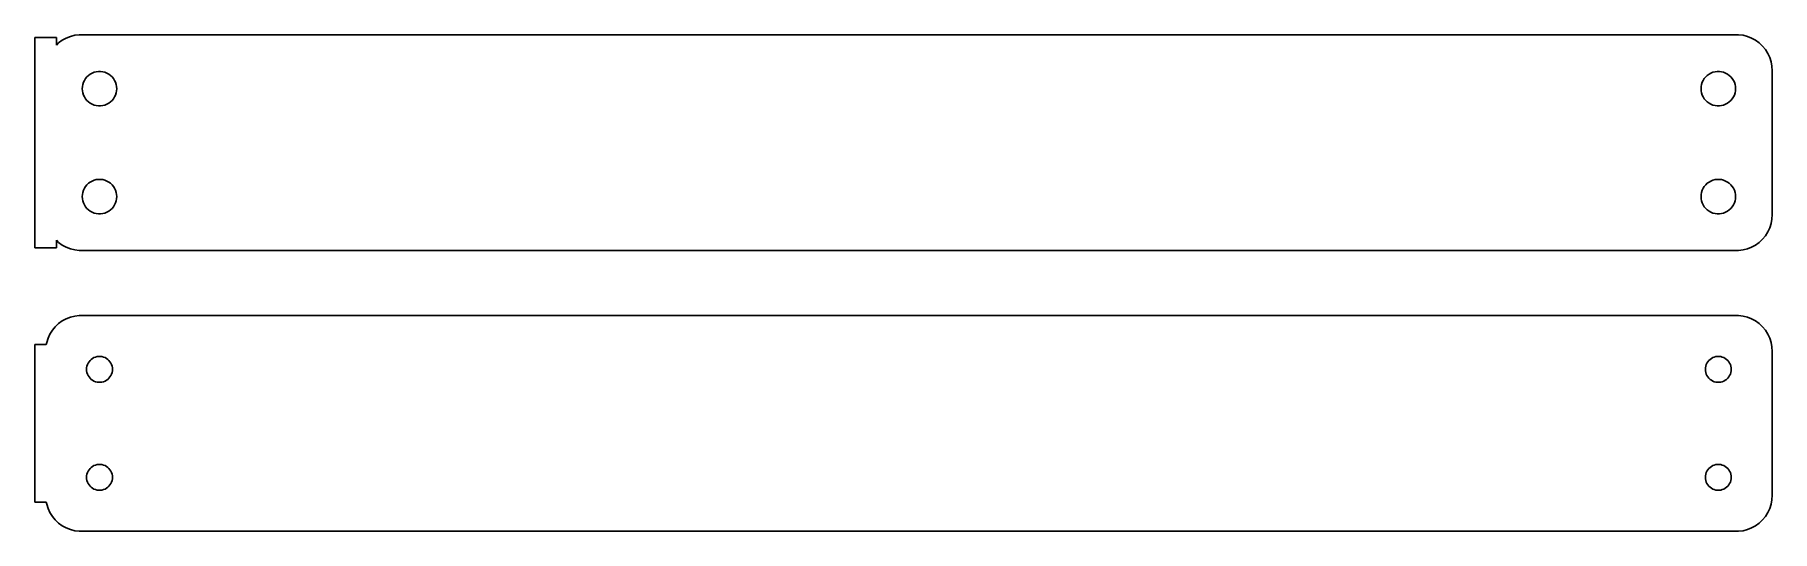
# Model space of a CAD drawing. Header units: metres. Extents: x -122 to 120, y 24 to 93.
import ezdxf

# ---------------------------------------------------------------- set-up
doc = ezdxf.new("R2010")
doc.units = ezdxf.units.M

msp = doc.modelspace()

# ---------------------------------------------------------------- linework, layer by layer
for p, q in [((-118.5, 92.6148), (-121.5, 92.6148)), ((-121.5, 92.6148), (-121.5, 63.3852)), ((-118.5, 91.5587), (-118.5, 92.6148)), ((-118.187, 91.8526), (-118.5, 91.5587)), ((-117.679, 92.2216), (-118.187, 91.8526)), ((-117.129, 92.5241), (-117.679, 92.2216)), ((-116.545, 92.7553), (-117.129, 92.5241)), ((-115.937, 92.9114), (-116.545, 92.7553)), ((-115.314, 92.9901), (-115.937, 92.9114)), ((115.314, 92.9901), (-115.314, 92.9901)), ((115.937, 92.9114), (115.314, 92.9901)), ((116.545, 92.7553), (115.937, 92.9114)), ((117.129, 92.5241), (116.545, 92.7553)), ((117.679, 92.2216), (117.129, 92.5241)), ((118.187, 91.8526), (117.679, 92.2216)), ((118.645, 91.4227), (118.187, 91.8526)), ((119.045, 90.9389), (118.645, 91.4227)), ((119.382, 90.4088), (119.045, 90.9389)), ((119.649, 89.8406), (119.382, 90.4088)), ((119.843, 89.2434), (119.649, 89.8406)), ((-114.442, 86.9107), (-114.25, 87.1429)), ((-114.25, 87.1429), (-114.03, 87.3492)), ((-114.03, 87.3492), (-113.786, 87.5264)), ((-113.786, 87.5264), (-113.522, 87.6716)), ((-113.522, 87.6716), (-113.242, 87.7825)), ((-113.242, 87.7825), (-112.95, 87.8575)), ((-112.95, 87.8575), (-112.651, 87.8953)), ((-112.651, 87.8953), (-112.349, 87.8953)), ((-112.349, 87.8953), (-112.05, 87.8575)), ((-112.05, 87.8575), (-111.758, 87.7825)), ((-111.758, 87.7825), (-111.478, 87.6716)), ((-111.478, 87.6716), (-111.214, 87.5264)), ((-111.214, 87.5264), (-110.97, 87.3492)), ((-110.97, 87.3492), (-110.75, 87.1429)), ((-110.75, 87.1429), (-110.558, 86.9107)), ((110.558, 86.9107), (110.75, 87.1429)), ((110.75, 87.1429), (110.97, 87.3492)), ((110.97, 87.3492), (111.214, 87.5264)), ((111.214, 87.5264), (111.478, 87.6716)), ((111.478, 87.6716), (111.758, 87.7825)), ((111.758, 87.7825), (112.05, 87.8575)), ((112.05, 87.8575), (112.349, 87.8953)), ((112.349, 87.8953), (112.651, 87.8953)), ((112.651, 87.8953), (112.95, 87.8575)), ((112.95, 87.8575), (113.242, 87.7825)), ((113.242, 87.7825), (113.522, 87.6716)), ((113.522, 87.6716), (113.786, 87.5264)), ((113.786, 87.5264), (114.03, 87.3492)), ((114.03, 87.3492), (114.25, 87.1429)), ((114.25, 87.1429), (114.442, 86.9107)), ((119.961, 88.6267), (119.843, 89.2434)), ((120, 88), (119.961, 88.6267)), ((120, 68), (120, 88)), ((-114.9, 85.5), (-114.881, 85.8008)), ((-114.881, 85.1992), (-114.9, 85.5)), ((-114.881, 85.8008), (-114.825, 86.0968)), ((-114.825, 84.9031), (-114.881, 85.1992)), ((-114.825, 86.0968), (-114.731, 86.3835)), ((-114.731, 84.6165), (-114.825, 84.9031)), ((-114.731, 86.3835), (-114.603, 86.6562)), ((-114.603, 84.3438), (-114.731, 84.6165)), ((-114.603, 86.6562), (-114.442, 86.9107)), ((-110.558, 86.9107), (-110.397, 86.6562)), ((-110.397, 86.6562), (-110.269, 86.3835)), ((-110.269, 84.6165), (-110.397, 84.3438)), ((-110.269, 86.3835), (-110.175, 86.0968)), ((-110.175, 84.9031), (-110.269, 84.6165)), ((-110.175, 86.0968), (-110.119, 85.8008)), ((-110.119, 85.1992), (-110.175, 84.9031)), ((-110.119, 85.8008), (-110.1, 85.5)), ((-110.1, 85.5), (-110.119, 85.1992)), ((110.1, 85.5), (110.119, 85.8008)), ((110.119, 85.1992), (110.1, 85.5)), ((110.119, 85.8008), (110.175, 86.0968)), ((110.175, 84.9031), (110.119, 85.1992)), ((110.175, 86.0968), (110.269, 86.3835)), ((110.269, 84.6165), (110.175, 84.9031)), ((110.269, 86.3835), (110.397, 86.6562)), ((110.397, 84.3438), (110.269, 84.6165)), ((110.397, 86.6562), (110.558, 86.9107)), ((114.442, 86.9107), (114.603, 86.6562)), ((114.603, 86.6562), (114.731, 86.3835)), ((114.731, 84.6165), (114.603, 84.3438)), ((114.731, 86.3835), (114.825, 86.0968)), ((114.825, 84.9031), (114.731, 84.6165)), ((114.825, 86.0968), (114.881, 85.8008)), ((114.881, 85.1992), (114.825, 84.9031)), ((114.881, 85.8008), (114.9, 85.5)), ((114.9, 85.5), (114.881, 85.1992)), ((-114.442, 84.0893), (-114.603, 84.3438)), ((-114.25, 83.8571), (-114.442, 84.0893)), ((-114.03, 83.6508), (-114.25, 83.8571)), ((-113.786, 83.4736), (-114.03, 83.6508)), ((-113.522, 83.3284), (-113.786, 83.4736)), ((-113.242, 83.2175), (-113.522, 83.3284)), ((-112.95, 83.1425), (-113.242, 83.2175)), ((-112.651, 83.1047), (-112.95, 83.1425)), ((-112.349, 83.1047), (-112.651, 83.1047)), ((-112.05, 83.1425), (-112.349, 83.1047)), ((-111.758, 83.2175), (-112.05, 83.1425)), ((-111.478, 83.3284), (-111.758, 83.2175)), ((-111.214, 83.4736), (-111.478, 83.3284)), ((-110.97, 83.6508), (-111.214, 83.4736)), ((-110.75, 83.8571), (-110.97, 83.6508)), ((-110.558, 84.0893), (-110.75, 83.8571)), ((-110.397, 84.3438), (-110.558, 84.0893)), ((110.558, 84.0893), (110.397, 84.3438)), ((110.75, 83.8571), (110.558, 84.0893)), ((110.97, 83.6508), (110.75, 83.8571)), ((111.214, 83.4736), (110.97, 83.6508)), ((111.478, 83.3284), (111.214, 83.4736)), ((111.758, 83.2175), (111.478, 83.3284)), ((112.05, 83.1425), (111.758, 83.2175)), ((112.349, 83.1047), (112.05, 83.1425)), ((112.651, 83.1047), (112.349, 83.1047)), ((112.95, 83.1425), (112.651, 83.1047)), ((113.242, 83.2175), (112.95, 83.1425)), ((113.522, 83.3284), (113.242, 83.2175)), ((113.786, 83.4736), (113.522, 83.3284)), ((114.03, 83.6508), (113.786, 83.4736)), ((114.25, 83.8571), (114.03, 83.6508)), ((114.442, 84.0893), (114.25, 83.8571)), ((114.603, 84.3438), (114.442, 84.0893)), ((-114.03, 72.3492), (-113.786, 72.5264)), ((-113.786, 72.5264), (-113.522, 72.6716)), ((-113.522, 72.6716), (-113.242, 72.7825)), ((-113.242, 72.7825), (-112.95, 72.8575)), ((-112.95, 72.8575), (-112.651, 72.8953)), ((-112.651, 72.8953), (-112.349, 72.8953)), ((-112.349, 72.8953), (-112.05, 72.8575)), ((-112.05, 72.8575), (-111.758, 72.7825)), ((-111.758, 72.7825), (-111.478, 72.6716)), ((-111.478, 72.6716), (-111.214, 72.5264)), ((-111.214, 72.5264), (-110.97, 72.3492)), ((110.97, 72.3492), (111.214, 72.5264)), ((111.214, 72.5264), (111.478, 72.6716)), ((111.478, 72.6716), (111.758, 72.7825)), ((111.758, 72.7825), (112.05, 72.8575)), ((112.05, 72.8575), (112.349, 72.8953)), ((112.349, 72.8953), (112.651, 72.8953)), ((112.651, 72.8953), (112.95, 72.8575)), ((112.95, 72.8575), (113.242, 72.7825)), ((113.242, 72.7825), (113.522, 72.6716)), ((113.522, 72.6716), (113.786, 72.5264)), ((113.786, 72.5264), (114.03, 72.3492)), ((-114.9, 70.5), (-114.881, 70.8008)), ((-114.881, 70.1992), (-114.9, 70.5)), ((-114.881, 70.8008), (-114.825, 71.0969)), ((-114.825, 69.9032), (-114.881, 70.1992)), ((-114.825, 71.0969), (-114.731, 71.3835)), ((-114.731, 71.3835), (-114.603, 71.6562)), ((-114.603, 71.6562), (-114.442, 71.9107)), ((-114.442, 71.9107), (-114.25, 72.1429)), ((-114.25, 72.1429), (-114.03, 72.3492)), ((-110.97, 72.3492), (-110.75, 72.1429)), ((-110.75, 72.1429), (-110.558, 71.9107)), ((-110.558, 71.9107), (-110.397, 71.6562)), ((-110.397, 71.6562), (-110.269, 71.3835)), ((-110.269, 71.3835), (-110.175, 71.0969)), ((-110.175, 71.0969), (-110.119, 70.8008)), ((-110.119, 70.1992), (-110.175, 69.9032)), ((-110.119, 70.8008), (-110.1, 70.5)), ((-110.1, 70.5), (-110.119, 70.1992)), ((110.1, 70.5), (110.119, 70.8008)), ((110.119, 70.1992), (110.1, 70.5)), ((110.119, 70.8008), (110.175, 71.0969)), ((110.175, 69.9032), (110.119, 70.1992)), ((110.175, 71.0969), (110.269, 71.3835)), ((110.269, 71.3835), (110.397, 71.6562)), ((110.397, 71.6562), (110.558, 71.9107)), ((110.558, 71.9107), (110.75, 72.1429)), ((110.75, 72.1429), (110.97, 72.3492)), ((114.03, 72.3492), (114.25, 72.1429)), ((114.25, 72.1429), (114.442, 71.9107)), ((114.442, 71.9107), (114.603, 71.6562)), ((114.603, 71.6562), (114.731, 71.3835)), ((114.731, 71.3835), (114.825, 71.0969)), ((114.825, 71.0969), (114.881, 70.8008)), ((114.881, 70.1992), (114.825, 69.9032)), ((114.881, 70.8008), (114.9, 70.5)), ((114.9, 70.5), (114.881, 70.1992)), ((-114.731, 69.6165), (-114.825, 69.9032)), ((-114.603, 69.3438), (-114.731, 69.6165)), ((-114.442, 69.0893), (-114.603, 69.3438)), ((-114.25, 68.8571), (-114.442, 69.0893)), ((-114.03, 68.6508), (-114.25, 68.8571)), ((-113.786, 68.4736), (-114.03, 68.6508)), ((-113.522, 68.3284), (-113.786, 68.4736)), ((-113.242, 68.2175), (-113.522, 68.3284)), ((-112.95, 68.1425), (-113.242, 68.2175)), ((-112.651, 68.1047), (-112.95, 68.1425)), ((-112.349, 68.1047), (-112.651, 68.1047)), ((-112.05, 68.1425), (-112.349, 68.1047)), ((-111.758, 68.2175), (-112.05, 68.1425)), ((-111.478, 68.3284), (-111.758, 68.2175)), ((-111.214, 68.4736), (-111.478, 68.3284)), ((-110.97, 68.6508), (-111.214, 68.4736)), ((-110.75, 68.8571), (-110.97, 68.6508)), ((-110.558, 69.0893), (-110.75, 68.8571)), ((-110.397, 69.3438), (-110.558, 69.0893)), ((-110.269, 69.6165), (-110.397, 69.3438)), ((-110.175, 69.9032), (-110.269, 69.6165)), ((110.269, 69.6165), (110.175, 69.9032)), ((110.397, 69.3438), (110.269, 69.6165)), ((110.558, 69.0893), (110.397, 69.3438)), ((110.75, 68.8571), (110.558, 69.0893)), ((110.97, 68.6508), (110.75, 68.8571)), ((111.214, 68.4736), (110.97, 68.6508)), ((111.478, 68.3284), (111.214, 68.4736)), ((111.758, 68.2175), (111.478, 68.3284)), ((112.05, 68.1425), (111.758, 68.2175)), ((112.349, 68.1047), (112.05, 68.1425)), ((112.651, 68.1047), (112.349, 68.1047)), ((112.95, 68.1425), (112.651, 68.1047)), ((113.242, 68.2175), (112.95, 68.1425)), ((113.522, 68.3284), (113.242, 68.2175)), ((113.786, 68.4736), (113.522, 68.3284)), ((114.03, 68.6508), (113.786, 68.4736)), ((114.25, 68.8571), (114.03, 68.6508)), ((114.442, 69.0893), (114.25, 68.8571)), ((114.603, 69.3438), (114.442, 69.0893)), ((114.731, 69.6165), (114.603, 69.3438)), ((114.825, 69.9032), (114.731, 69.6165)), ((119.961, 67.3733), (120, 68)), ((119.045, 65.0611), (119.382, 65.5912)), ((119.382, 65.5912), (119.649, 66.1594)), ((119.649, 66.1594), (119.843, 66.7566)), ((119.843, 66.7566), (119.961, 67.3733)), ((-121.5, 63.3852), (-118.5, 63.3852)), ((-118.5, 63.3852), (-118.5, 64.4413)), ((-118.5, 64.4413), (-118.187, 64.1474)), ((-118.187, 64.1474), (-117.679, 63.7784)), ((-117.679, 63.7784), (-117.129, 63.4759)), ((-117.129, 63.4759), (-116.545, 63.2447)), ((-116.545, 63.2447), (-115.937, 63.0886)), ((-115.937, 63.0886), (-115.314, 63.0099)), ((-115.314, 63.0099), (115.314, 63.0099)), ((115.314, 63.0099), (115.937, 63.0886)), ((115.937, 63.0886), (116.545, 63.2447)), ((116.545, 63.2447), (117.129, 63.4759)), ((117.129, 63.4759), (117.679, 63.7784)), ((117.679, 63.7784), (118.187, 64.1474)), ((118.187, 64.1474), (118.645, 64.5773)), ((118.645, 64.5773), (119.045, 65.0611)), ((-117.679, 53.2216), (-118.187, 52.8526)), ((-117.129, 53.5241), (-117.679, 53.2216)), ((-116.545, 53.7553), (-117.129, 53.5241)), ((-115.937, 53.9114), (-116.545, 53.7553)), ((-115.314, 53.9901), (-115.937, 53.9114)), ((115.314, 53.9901), (-115.314, 53.9901)), ((115.937, 53.9114), (115.314, 53.9901)), ((116.545, 53.7553), (115.937, 53.9114)), ((117.129, 53.5241), (116.545, 53.7553)), ((117.679, 53.2216), (117.129, 53.5241)), ((118.187, 52.8526), (117.679, 53.2216)), ((-119.649, 50.8406), (-119.843, 50.2434)), ((-119.382, 51.4088), (-119.649, 50.8406)), ((-119.045, 51.9389), (-119.382, 51.4088)), ((-118.645, 52.4227), (-119.045, 51.9389)), ((-118.187, 52.8526), (-118.645, 52.4227)), ((118.645, 52.4227), (118.187, 52.8526)), ((119.045, 51.9389), (118.645, 52.4227)), ((119.382, 51.4088), (119.045, 51.9389)), ((119.649, 50.8406), (119.382, 51.4088)), ((119.843, 50.2434), (119.649, 50.8406)), ((-119.9, 49.9442), (-121.5, 49.9442)), ((-121.5, 49.9442), (-121.5, 28.0558)), ((-119.843, 50.2434), (-119.9, 49.9442)), ((119.961, 49.6267), (119.843, 50.2434)), ((120, 49), (119.961, 49.6267)), ((120, 29), (120, 49)), ((-114.3, 46.5), (-114.286, 46.7256)), ((-114.286, 46.2744), (-114.3, 46.5)), ((-114.286, 46.7256), (-114.243, 46.9476)), ((-114.243, 46.0524), (-114.286, 46.2744)), ((-114.243, 46.9476), (-114.174, 47.1626)), ((-114.174, 45.8374), (-114.243, 46.0524)), ((-114.174, 47.1626), (-114.077, 47.3671)), ((-114.077, 47.3671), (-113.956, 47.558)), ((-113.956, 47.558), (-113.812, 47.7322)), ((-113.812, 47.7322), (-113.647, 47.8869)), ((-113.647, 47.8869), (-113.464, 48.0198)), ((-113.464, 48.0198), (-113.266, 48.1287)), ((-113.266, 48.1287), (-113.056, 48.2119)), ((-113.056, 48.2119), (-112.837, 48.2681)), ((-112.837, 48.2681), (-112.613, 48.2964)), ((-112.613, 48.2964), (-112.387, 48.2964)), ((-112.387, 48.2964), (-112.163, 48.2681)), ((-112.163, 48.2681), (-111.944, 48.2119)), ((-111.944, 48.2119), (-111.734, 48.1287)), ((-111.734, 48.1287), (-111.536, 48.0198)), ((-111.536, 48.0198), (-111.353, 47.8869)), ((-111.353, 47.8869), (-111.188, 47.7322)), ((-111.188, 47.7322), (-111.044, 47.558)), ((-111.044, 47.558), (-110.923, 47.3671)), ((-110.923, 47.3671), (-110.826, 47.1626)), ((-110.826, 47.1626), (-110.757, 46.9476)), ((-110.757, 46.0524), (-110.826, 45.8374)), ((-110.757, 46.9476), (-110.714, 46.7256)), ((-110.714, 46.2744), (-110.757, 46.0524)), ((-110.714, 46.7256), (-110.7, 46.5)), ((-110.7, 46.5), (-110.714, 46.2744)), ((110.7, 46.5), (110.714, 46.7256)), ((110.714, 46.2744), (110.7, 46.5)), ((110.714, 46.7256), (110.757, 46.9476)), ((110.757, 46.0524), (110.714, 46.2744)), ((110.757, 46.9476), (110.826, 47.1626)), ((110.826, 45.8374), (110.757, 46.0524)), ((110.826, 47.1626), (110.923, 47.3671)), ((110.923, 47.3671), (111.044, 47.558)), ((111.044, 47.558), (111.188, 47.7322)), ((111.188, 47.7322), (111.353, 47.8869)), ((111.353, 47.8869), (111.536, 48.0198)), ((111.536, 48.0198), (111.734, 48.1287)), ((111.734, 48.1287), (111.944, 48.2119)), ((111.944, 48.2119), (112.163, 48.2681)), ((112.163, 48.2681), (112.387, 48.2964)), ((112.387, 48.2964), (112.613, 48.2964)), ((112.613, 48.2964), (112.837, 48.2681)), ((112.837, 48.2681), (113.056, 48.2119)), ((113.056, 48.2119), (113.266, 48.1287)), ((113.266, 48.1287), (113.464, 48.0198)), ((113.464, 48.0198), (113.647, 47.8869)), ((113.647, 47.8869), (113.812, 47.7322)), ((113.812, 47.7322), (113.956, 47.558)), ((113.956, 47.558), (114.077, 47.3671)), ((114.077, 47.3671), (114.174, 47.1626)), ((114.174, 47.1626), (114.243, 46.9476)), ((114.243, 46.0524), (114.174, 45.8374)), ((114.243, 46.9476), (114.286, 46.7256)), ((114.286, 46.2744), (114.243, 46.0524)), ((114.286, 46.7256), (114.3, 46.5)), ((114.3, 46.5), (114.286, 46.2744)), ((-114.077, 45.6328), (-114.174, 45.8374)), ((-113.956, 45.442), (-114.077, 45.6328)), ((-113.812, 45.2678), (-113.956, 45.442)), ((-113.647, 45.1131), (-113.812, 45.2678)), ((-113.464, 44.9802), (-113.647, 45.1131)), ((-113.266, 44.8713), (-113.464, 44.9802)), ((-113.056, 44.7881), (-113.266, 44.8713)), ((-112.837, 44.7319), (-113.056, 44.7881)), ((-112.613, 44.7036), (-112.837, 44.7319)), ((-112.387, 44.7036), (-112.613, 44.7036)), ((-112.163, 44.7319), (-112.387, 44.7036)), ((-111.944, 44.7881), (-112.163, 44.7319)), ((-111.734, 44.8713), (-111.944, 44.7881)), ((-111.536, 44.9802), (-111.734, 44.8713)), ((-111.353, 45.1131), (-111.536, 44.9802)), ((-111.188, 45.2678), (-111.353, 45.1131)), ((-111.044, 45.442), (-111.188, 45.2678)), ((-110.923, 45.6328), (-111.044, 45.442)), ((-110.826, 45.8374), (-110.923, 45.6328)), ((110.923, 45.6328), (110.826, 45.8374)), ((111.044, 45.442), (110.923, 45.6328)), ((111.188, 45.2678), (111.044, 45.442)), ((111.353, 45.1131), (111.188, 45.2678)), ((111.536, 44.9802), (111.353, 45.1131)), ((111.734, 44.8713), (111.536, 44.9802)), ((111.944, 44.7881), (111.734, 44.8713)), ((112.163, 44.7319), (111.944, 44.7881)), ((112.387, 44.7036), (112.163, 44.7319)), ((112.613, 44.7036), (112.387, 44.7036)), ((112.837, 44.7319), (112.613, 44.7036)), ((113.056, 44.7881), (112.837, 44.7319)), ((113.266, 44.8713), (113.056, 44.7881)), ((113.464, 44.9802), (113.266, 44.8713)), ((113.647, 45.1131), (113.464, 44.9802)), ((113.812, 45.2678), (113.647, 45.1131)), ((113.956, 45.442), (113.812, 45.2678)), ((114.077, 45.6328), (113.956, 45.442)), ((114.174, 45.8374), (114.077, 45.6328)), ((-114.3, 31.5), (-114.286, 31.7256)), ((-114.286, 31.2744), (-114.3, 31.5)), ((-114.286, 31.7256), (-114.243, 31.9476)), ((-114.243, 31.9476), (-114.174, 32.1626)), ((-114.174, 32.1626), (-114.077, 32.3672)), ((-114.077, 32.3672), (-113.956, 32.558)), ((-113.956, 32.558), (-113.812, 32.7322)), ((-113.812, 32.7322), (-113.647, 32.8869)), ((-113.647, 32.8869), (-113.464, 33.0198)), ((-113.464, 33.0198), (-113.266, 33.1287)), ((-113.266, 33.1287), (-113.056, 33.2119)), ((-113.056, 33.2119), (-112.837, 33.2681)), ((-112.837, 33.2681), (-112.613, 33.2964)), ((-112.613, 33.2964), (-112.387, 33.2964)), ((-112.387, 33.2964), (-112.163, 33.2681)), ((-112.163, 33.2681), (-111.944, 33.2119)), ((-111.944, 33.2119), (-111.734, 33.1287)), ((-111.734, 33.1287), (-111.536, 33.0198)), ((-111.536, 33.0198), (-111.353, 32.8869)), ((-111.353, 32.8869), (-111.188, 32.7322)), ((-111.188, 32.7322), (-111.044, 32.558)), ((-111.044, 32.558), (-110.923, 32.3672)), ((-110.923, 32.3672), (-110.826, 32.1626)), ((-110.826, 32.1626), (-110.757, 31.9476)), ((-110.757, 31.9476), (-110.714, 31.7256)), ((-110.714, 31.7256), (-110.7, 31.5)), ((-110.7, 31.5), (-110.714, 31.2744)), ((110.7, 31.5), (110.714, 31.7256)), ((110.714, 31.2744), (110.7, 31.5)), ((110.714, 31.7256), (110.757, 31.9476)), ((110.757, 31.9476), (110.826, 32.1626)), ((110.826, 32.1626), (110.923, 32.3672)), ((110.923, 32.3672), (111.044, 32.558)), ((111.044, 32.558), (111.188, 32.7322)), ((111.188, 32.7322), (111.353, 32.8869)), ((111.353, 32.8869), (111.536, 33.0198)), ((111.536, 33.0198), (111.734, 33.1287)), ((111.734, 33.1287), (111.944, 33.2119)), ((111.944, 33.2119), (112.163, 33.2681)), ((112.163, 33.2681), (112.387, 33.2964)), ((112.387, 33.2964), (112.613, 33.2964)), ((112.613, 33.2964), (112.837, 33.2681)), ((112.837, 33.2681), (113.056, 33.2119)), ((113.056, 33.2119), (113.266, 33.1287)), ((113.266, 33.1287), (113.464, 33.0198)), ((113.464, 33.0198), (113.647, 32.8869)), ((113.647, 32.8869), (113.812, 32.7322)), ((113.812, 32.7322), (113.956, 32.558)), ((113.956, 32.558), (114.077, 32.3672)), ((114.077, 32.3672), (114.174, 32.1626)), ((114.174, 32.1626), (114.243, 31.9476)), ((114.243, 31.9476), (114.286, 31.7256)), ((114.286, 31.7256), (114.3, 31.5)), ((114.3, 31.5), (114.286, 31.2744)), ((-114.243, 31.0524), (-114.286, 31.2744)), ((-114.174, 30.8374), (-114.243, 31.0524)), ((-114.077, 30.6329), (-114.174, 30.8374)), ((-113.956, 30.442), (-114.077, 30.6329)), ((-113.812, 30.2678), (-113.956, 30.442)), ((-113.647, 30.1131), (-113.812, 30.2678)), ((-113.464, 29.9802), (-113.647, 30.1131)), ((-113.266, 29.8713), (-113.464, 29.9802)), ((-113.056, 29.7881), (-113.266, 29.8713)), ((-112.837, 29.7319), (-113.056, 29.7881)), ((-112.613, 29.7036), (-112.837, 29.7319)), ((-112.387, 29.7036), (-112.613, 29.7036)), ((-112.163, 29.7319), (-112.387, 29.7036)), ((-111.944, 29.7881), (-112.163, 29.7319)), ((-111.734, 29.8713), (-111.944, 29.7881)), ((-111.536, 29.9802), (-111.734, 29.8713)), ((-111.353, 30.1131), (-111.536, 29.9802)), ((-111.188, 30.2678), (-111.353, 30.1131)), ((-111.044, 30.442), (-111.188, 30.2678)), ((-110.923, 30.6329), (-111.044, 30.442)), ((-110.826, 30.8374), (-110.923, 30.6329)), ((-110.757, 31.0524), (-110.826, 30.8374)), ((-110.714, 31.2744), (-110.757, 31.0524)), ((110.757, 31.0524), (110.714, 31.2744)), ((110.826, 30.8374), (110.757, 31.0524)), ((110.923, 30.6329), (110.826, 30.8374)), ((111.044, 30.442), (110.923, 30.6329)), ((111.188, 30.2678), (111.044, 30.442)), ((111.353, 30.1131), (111.188, 30.2678)), ((111.536, 29.9802), (111.353, 30.1131)), ((111.734, 29.8713), (111.536, 29.9802)), ((111.944, 29.7881), (111.734, 29.8713)), ((112.163, 29.7319), (111.944, 29.7881)), ((112.387, 29.7036), (112.163, 29.7319)), ((112.613, 29.7036), (112.387, 29.7036)), ((112.837, 29.7319), (112.613, 29.7036)), ((113.056, 29.7881), (112.837, 29.7319)), ((113.266, 29.8713), (113.056, 29.7881)), ((113.464, 29.9802), (113.266, 29.8713)), ((113.647, 30.1131), (113.464, 29.9802)), ((113.812, 30.2678), (113.647, 30.1131)), ((113.956, 30.442), (113.812, 30.2678)), ((114.077, 30.6329), (113.956, 30.442)), ((114.174, 30.8374), (114.077, 30.6329)), ((114.243, 31.0524), (114.174, 30.8374)), ((114.286, 31.2744), (114.243, 31.0524)), ((119.961, 28.3733), (120, 29)), ((-121.5, 28.0558), (-119.9, 28.0558)), ((-119.9, 28.0558), (-119.843, 27.7566)), ((-119.843, 27.7566), (-119.649, 27.1594)), ((-119.649, 27.1594), (-119.382, 26.5912)), ((-119.382, 26.5912), (-119.045, 26.0611)), ((119.045, 26.0611), (119.382, 26.5912)), ((119.382, 26.5912), (119.649, 27.1594)), ((119.649, 27.1594), (119.843, 27.7566)), ((119.843, 27.7566), (119.961, 28.3733)), ((-119.045, 26.0611), (-118.645, 25.5773)), ((-118.645, 25.5773), (-118.187, 25.1474)), ((-118.187, 25.1474), (-117.679, 24.7784)), ((-117.679, 24.7784), (-117.129, 24.4759)), ((-117.129, 24.4759), (-116.545, 24.2447)), ((-116.545, 24.2447), (-115.937, 24.0886)), ((115.937, 24.0886), (116.545, 24.2447)), ((116.545, 24.2447), (117.129, 24.4759)), ((117.129, 24.4759), (117.679, 24.7784)), ((117.679, 24.7784), (118.187, 25.1474)), ((118.187, 25.1474), (118.645, 25.5773)), ((118.645, 25.5773), (119.045, 26.0611)), ((-115.937, 24.0886), (-115.314, 24.0099)), ((-115.314, 24.0099), (115.314, 24.0099)), ((115.314, 24.0099), (115.937, 24.0886))]:
    msp.add_line(p, q)

doc.saveas('drawing.dxf')
